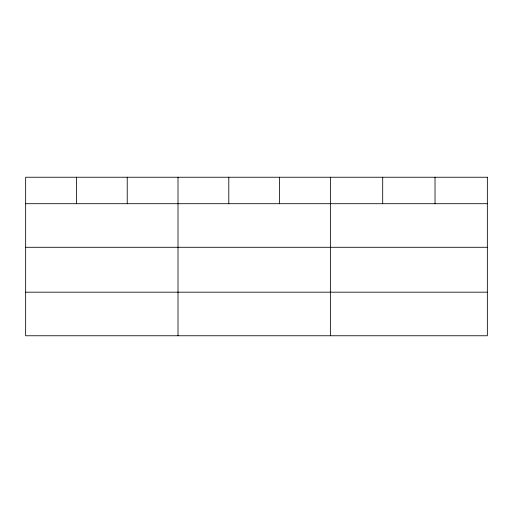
<?xml version="1.0" encoding="UTF-8"?>
<svg xmlns="http://www.w3.org/2000/svg" width="513" height="513" viewBox="0 0 513 513"><rect width="100%" height="100%" fill="white"/><g stroke="black" fill="none" stroke-linecap="round" stroke-linejoin="round"><path stroke-width="0.77" d="M25.65 203.706L487.35 203.706M25.65 247.285L487.35 247.285M25.65 292.179L487.35 292.179M435.024 177.241L435.024 203.706M382.698 177.241L382.698 203.706M330.372 177.241L330.372 335.759M279.585 177.241L279.585 203.706M228.798 177.241L228.798 203.706M178.011 177.241L178.011 335.759M127.224 177.241L127.224 203.706M76.437 177.241L76.437 203.706M487.35 177.241L25.65 177.241L25.65 335.759L487.35 335.759L487.35 177.241"/></g></svg>
